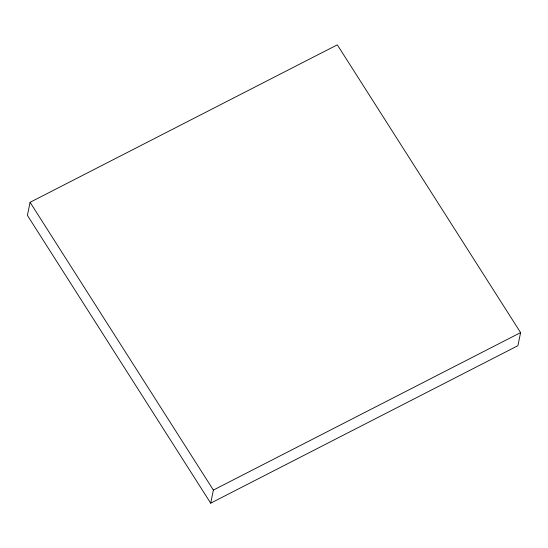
<?xml version="1.0" encoding="UTF-8"?>
<svg xmlns="http://www.w3.org/2000/svg" width="548" height="548" viewBox="0 0 548 548"><rect width="100%" height="100%" fill="white"/><g stroke="black" fill="none" stroke-linecap="round" stroke-linejoin="round"><path stroke-width="0.82" d="M30.085 202.308L27.4 215.391L210.685 503.167L517.915 345.692L520.6 332.609L337.315 44.833L30.085 202.308L213.371 490.083L210.685 503.167M213.371 490.083L520.6 332.609"/></g></svg>
